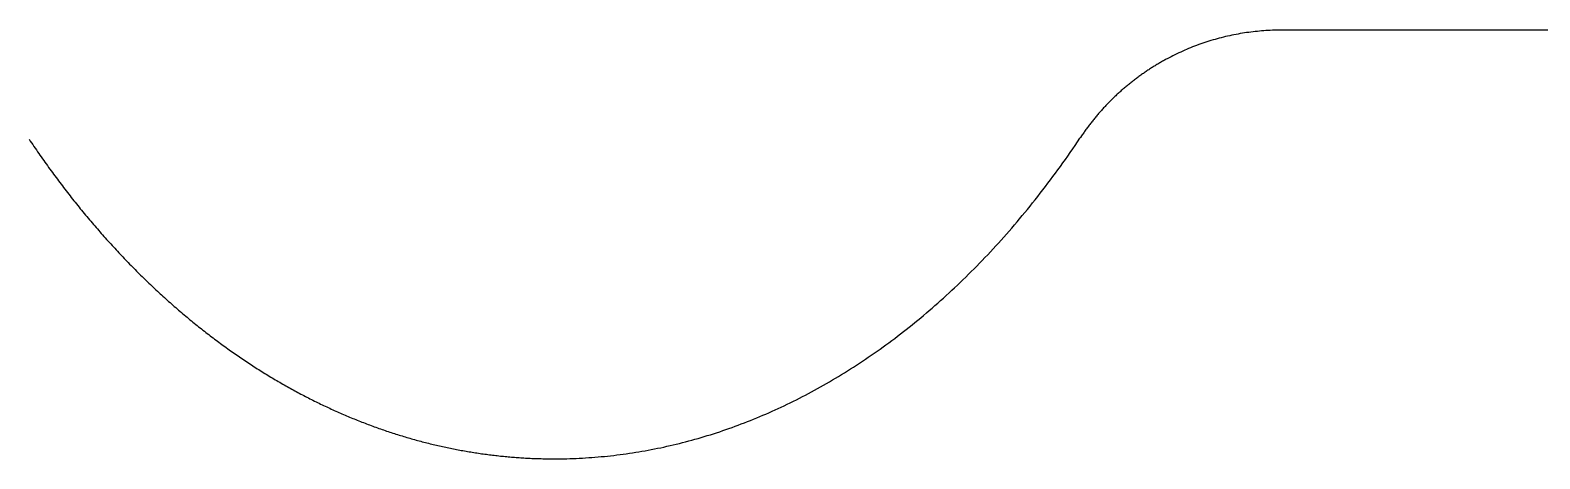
# Model space of a CAD drawing. Header units: millimetres. Extents: x -10 to 277, y -95 to 18.
# Drawn here: x 45.45 to 51.72, y 8.01 to 9.79 of the extents above; entities that cross this region are included whole.
import ezdxf

# ---------------------------------------------------------------- set-up
doc = ezdxf.new("R2010")
doc.units = ezdxf.units.MM
doc.header["$MEASUREMENT"] = 0
doc.layers.add('Edge.Cuts', color=53, linetype='CONTINUOUS')

msp = doc.modelspace()

# ---------------------------------------------------------------- linework, layer by layer
at = {"layer": 'Edge.Cuts', "linetype": 'Continuous'}
for p, q in [((50.437278, 9.773547), (50.428537, 9.771683)), ((50.446035, 9.775332), (50.437278, 9.773547)), ((50.454807, 9.777039), (50.446035, 9.775332)), ((50.463594, 9.778668), (50.454807, 9.777039)), ((50.472395, 9.780218), (50.463594, 9.778668)), ((50.48121, 9.781689), (50.472395, 9.780218)), ((50.490038, 9.783081), (50.48121, 9.781689)), ((50.498878, 9.784394), (50.490038, 9.783081)), ((50.507729, 9.785628), (50.498878, 9.784394)), ((50.516592, 9.786783), (50.507729, 9.785628)), ((50.525465, 9.787858), (50.516592, 9.786783)), ((50.534348, 9.788854), (50.525465, 9.787858)), ((50.543241, 9.789771), (50.534348, 9.788854)), ((50.552142, 9.790609), (50.543241, 9.789771)), ((50.561051, 9.791366), (50.552142, 9.790609)), ((50.569967, 9.792045), (50.561051, 9.791366)), ((50.578891, 9.792643), (50.569967, 9.792045)), ((50.58782, 9.793162), (50.578891, 9.792643)), ((50.596756, 9.793601), (50.58782, 9.793162)), ((50.605697, 9.793961), (50.596756, 9.793601)), ((50.614642, 9.79424), (50.605697, 9.793961)), ((50.623591, 9.79444), (50.614642, 9.79424)), ((50.632544, 9.79456), (50.623591, 9.79444)), ((50.6415, 9.7946), (50.632544, 9.79456)), ((53.225, 9.7946), (50.6415, 9.7946)), ((50.241672, 9.711216), (50.233487, 9.707602)), ((50.249889, 9.714756), (50.241672, 9.711216)), ((50.258136, 9.718222), (50.249889, 9.714756)), ((50.266414, 9.721615), (50.258136, 9.718222)), ((50.274721, 9.724933), (50.266414, 9.721615)), ((50.283057, 9.728176), (50.274721, 9.724933)), ((50.291422, 9.731345), (50.283057, 9.728176)), ((50.299814, 9.734439), (50.291422, 9.731345)), ((50.308233, 9.737457), (50.299814, 9.734439)), ((50.316678, 9.7404), (50.308233, 9.737457)), ((50.325148, 9.743267), (50.316678, 9.7404)), ((50.333644, 9.746058), (50.325148, 9.743267)), ((50.342163, 9.748772), (50.333644, 9.746058)), ((50.350706, 9.75141), (50.342163, 9.748772)), ((50.359272, 9.753972), (50.350706, 9.75141)), ((50.36786, 9.756457), (50.359272, 9.753972)), ((50.376469, 9.758865), (50.36786, 9.756457)), ((50.385099, 9.761195), (50.376469, 9.758865)), ((50.393749, 9.763448), (50.385099, 9.761195)), ((50.402419, 9.765624), (50.393749, 9.763448)), ((50.411107, 9.767721), (50.402419, 9.765624)), ((50.419813, 9.769741), (50.411107, 9.767721)), ((50.428537, 9.771683), (50.419813, 9.769741)), ((50.122601, 9.649476), (50.118781, 9.647146)), ((50.126431, 9.651789), (50.122601, 9.649476)), ((50.130272, 9.654084), (50.126431, 9.651789)), ((50.134123, 9.656362), (50.130272, 9.654084)), ((50.137984, 9.658623), (50.134123, 9.656362)), ((50.141855, 9.660867), (50.137984, 9.658623)), ((50.145736, 9.663093), (50.141855, 9.660867)), ((50.149628, 9.665302), (50.145736, 9.663093)), ((50.153529, 9.667494), (50.149628, 9.665302)), ((50.157439, 9.669668), (50.153529, 9.667494)), ((50.16136, 9.671825), (50.157439, 9.669668)), ((50.16529, 9.673964), (50.16136, 9.671825)), ((50.169229, 9.676085), (50.16529, 9.673964)), ((50.177137, 9.680275), (50.169229, 9.676085)), ((50.185081, 9.684395), (50.177137, 9.680275)), ((50.193062, 9.688443), (50.185081, 9.684395)), ((50.201078, 9.692419), (50.193062, 9.688443)), ((50.209129, 9.696323), (50.201078, 9.692419)), ((50.217215, 9.700156), (50.209129, 9.696323)), ((50.225335, 9.703915), (50.217215, 9.700156)), ((50.233487, 9.707602), (50.225335, 9.703915)), ((50.030424, 9.586241), (50.026889, 9.5835)), ((50.033971, 9.588965), (50.030424, 9.586241)), ((50.03753, 9.591674), (50.033971, 9.588965)), ((50.041102, 9.594366), (50.03753, 9.591674)), ((50.044685, 9.597043), (50.041102, 9.594366)), ((50.048281, 9.599704), (50.044685, 9.597043)), ((50.051889, 9.602349), (50.048281, 9.599704)), ((50.055508, 9.604977), (50.051889, 9.602349)), ((50.059139, 9.607589), (50.055508, 9.604977)), ((50.062782, 9.610185), (50.059139, 9.607589)), ((50.066437, 9.612766), (50.062782, 9.610185)), ((50.070103, 9.615329), (50.066437, 9.612766)), ((50.073781, 9.617876), (50.070103, 9.615329)), ((50.077469, 9.620407), (50.073781, 9.617876)), ((50.08117, 9.622921), (50.077469, 9.620407)), ((50.084882, 9.625419), (50.08117, 9.622921)), ((50.088605, 9.6279), (50.084882, 9.625419)), ((50.092338, 9.630365), (50.088605, 9.6279)), ((50.096083, 9.632813), (50.092338, 9.630365)), ((50.099839, 9.635244), (50.096083, 9.632813)), ((50.103606, 9.637658), (50.099839, 9.635244)), ((50.107384, 9.640055), (50.103606, 9.637658)), ((50.111172, 9.642436), (50.107384, 9.640055)), ((50.114971, 9.6448), (50.111172, 9.642436)), ((50.118781, 9.647146), (50.114971, 9.6448)), ((49.95888, 9.525469), (49.95562, 9.522411)), ((49.962155, 9.528514), (49.95888, 9.525469)), ((49.965443, 9.531542), (49.962155, 9.528514)), ((49.968745, 9.534558), (49.965443, 9.531542)), ((49.97206, 9.537557), (49.968745, 9.534558)), ((49.975389, 9.540542), (49.97206, 9.537557)), ((49.978731, 9.543512), (49.975389, 9.540542)), ((49.982086, 9.546468), (49.978731, 9.543512)), ((49.985455, 9.549408), (49.982086, 9.546468)), ((49.988837, 9.552333), (49.985455, 9.549408)), ((49.992232, 9.555243), (49.988837, 9.552333)), ((49.99564, 9.558138), (49.992232, 9.555243)), ((49.999061, 9.561018), (49.99564, 9.558138)), ((50.002495, 9.563882), (49.999061, 9.561018)), ((50.005942, 9.566731), (50.002495, 9.563882)), ((50.009401, 9.569565), (50.005942, 9.566731)), ((50.012873, 9.572383), (50.009401, 9.569565)), ((50.016359, 9.575186), (50.012873, 9.572383)), ((50.019856, 9.577973), (50.016359, 9.575186)), ((50.023366, 9.580745), (50.019856, 9.577973)), ((50.026889, 9.5835), (50.023366, 9.580745)), ((49.896345, 9.461604), (49.893371, 9.458267)), ((49.899335, 9.464929), (49.896345, 9.461604)), ((49.902339, 9.46824), (49.899335, 9.464929)), ((49.905358, 9.471538), (49.902339, 9.46824)), ((49.908391, 9.474821), (49.905358, 9.471538)), ((49.91144, 9.478092), (49.908391, 9.474821)), ((49.914502, 9.481348), (49.91144, 9.478092)), ((49.91758, 9.484592), (49.914502, 9.481348)), ((49.920671, 9.48782), (49.91758, 9.484592)), ((49.923778, 9.491036), (49.920671, 9.48782)), ((49.926898, 9.494237), (49.923778, 9.491036)), ((49.930033, 9.497424), (49.926898, 9.494237)), ((49.933182, 9.500597), (49.930033, 9.497424)), ((49.936346, 9.503757), (49.933182, 9.500597)), ((49.939522, 9.506901), (49.936346, 9.503757)), ((49.942714, 9.510032), (49.939522, 9.506901)), ((49.945919, 9.513148), (49.942714, 9.510032)), ((49.949139, 9.51625), (49.945919, 9.513148)), ((49.952372, 9.519338), (49.949139, 9.51625)), ((49.95562, 9.522411), (49.952372, 9.519338)), ((49.845126, 9.399523), (49.842428, 9.395954)), ((49.847841, 9.403081), (49.845126, 9.399523)), ((49.850571, 9.406625), (49.847841, 9.403081)), ((49.853317, 9.410158), (49.850571, 9.406625)), ((49.856078, 9.413677), (49.853317, 9.410158)), ((49.858855, 9.417185), (49.856078, 9.413677)), ((49.861647, 9.420679), (49.858855, 9.417185)), ((49.864455, 9.424161), (49.861647, 9.420679)), ((49.867277, 9.427629), (49.864455, 9.424161)), ((49.870116, 9.431086), (49.867277, 9.427629)), ((49.87297, 9.434529), (49.870116, 9.431086)), ((49.875839, 9.43796), (49.87297, 9.434529)), ((49.878723, 9.441377), (49.875839, 9.43796)), ((49.881623, 9.444781), (49.878723, 9.441377)), ((49.884537, 9.448172), (49.881623, 9.444781)), ((49.887467, 9.45155), (49.884537, 9.448172)), ((49.890411, 9.454915), (49.887467, 9.45155)), ((49.893371, 9.458267), (49.890411, 9.454915)), ((45.445876, 9.341445), (45.450863, 9.334008)), ((49.796965, 9.33078), (49.806933, 9.345649)), ((49.806933, 9.345649), (49.8091, 9.3489)), ((49.813795, 9.355886), (49.8091, 9.3489)), ((49.816318, 9.359589), (49.813795, 9.355886)), ((49.818856, 9.363278), (49.816318, 9.359589)), ((49.821412, 9.366958), (49.818856, 9.363278)), ((49.823982, 9.370624), (49.821412, 9.366958)), ((49.82657, 9.374279), (49.823982, 9.370624)), ((49.829173, 9.377921), (49.82657, 9.374279)), ((49.831792, 9.381553), (49.829173, 9.377921)), ((49.834427, 9.38517), (49.831792, 9.381553)), ((49.837079, 9.388778), (49.834427, 9.38517)), ((49.839745, 9.392371), (49.837079, 9.388778)), ((49.842428, 9.395954), (49.839745, 9.392371)), ((45.450863, 9.334008), (45.455859, 9.326593)), ((45.455859, 9.326593), (45.460867, 9.319197)), ((45.460867, 9.319197), (45.465885, 9.311823)), ((45.465885, 9.311823), (45.470913, 9.304467)), ((45.470913, 9.304467), (45.475952, 9.297133)), ((45.475952, 9.297133), (45.481001, 9.289819)), ((45.481001, 9.289819), (45.48606, 9.282526)), ((45.48606, 9.282526), (45.491129, 9.275252)), ((45.491129, 9.275252), (45.496209, 9.267999)), ((49.756678, 9.272116), (49.766811, 9.28666)), ((49.766811, 9.28666), (49.776904, 9.301285)), ((49.776904, 9.301285), (49.786955, 9.315992)), ((49.786955, 9.315992), (49.796965, 9.33078)), ((45.496209, 9.267999), (45.501299, 9.260766)), ((45.501299, 9.260766), (45.506398, 9.253555)), ((45.506398, 9.253555), (45.511508, 9.246362)), ((45.511508, 9.246362), (45.516627, 9.239192)), ((45.516627, 9.239192), (45.521758, 9.23204)), ((45.521758, 9.23204), (45.526897, 9.22491)), ((45.526897, 9.22491), (45.532047, 9.2178)), ((45.532047, 9.2178), (45.537206, 9.210711)), ((45.537206, 9.210711), (45.542375, 9.203642)), ((49.70541, 9.200623), (49.715742, 9.214758)), ((49.715742, 9.214758), (49.726036, 9.228974)), ((49.726036, 9.228974), (49.73629, 9.243273)), ((49.73629, 9.243273), (49.746504, 9.257654)), ((49.746504, 9.257654), (49.756678, 9.272116)), ((45.542375, 9.203642), (45.547554, 9.196594)), ((45.547554, 9.196594), (45.552743, 9.189566)), ((45.552743, 9.189566), (45.55794, 9.18256)), ((45.55794, 9.18256), (45.563149, 9.175572)), ((45.563149, 9.175572), (45.568366, 9.168607)), ((45.568366, 9.168607), (45.573593, 9.161661)), ((45.573593, 9.161661), (45.578829, 9.154737)), ((45.578829, 9.154737), (45.584076, 9.147833)), ((45.584076, 9.147833), (45.58933, 9.14095)), ((49.663694, 9.144908), (49.67418, 9.158713)), ((49.67418, 9.158713), (49.684628, 9.1726)), ((49.684628, 9.1726), (49.695038, 9.186571)), ((49.695038, 9.186571), (49.70541, 9.200623)), ((45.58933, 9.14095), (45.594596, 9.134087)), ((45.594596, 9.134087), (45.599869, 9.127245)), ((45.599869, 9.127245), (45.605153, 9.120423)), ((45.605153, 9.120423), (45.610445, 9.113623)), ((45.610445, 9.113623), (45.615748, 9.106843)), ((45.615748, 9.106843), (45.621058, 9.100085)), ((45.621058, 9.100085), (45.626379, 9.093345)), ((45.626379, 9.093345), (45.631707, 9.086629)), ((45.631707, 9.086629), (45.637046, 9.079931)), ((49.610709, 9.077124), (49.621379, 9.090515)), ((49.621379, 9.090515), (49.632013, 9.103989)), ((49.632013, 9.103989), (49.64261, 9.117546)), ((49.64261, 9.117546), (49.653171, 9.131185)), ((49.653171, 9.131185), (49.663694, 9.144908)), ((45.637046, 9.079931), (45.642393, 9.073256)), ((45.642393, 9.073256), (45.64775, 9.0666)), ((45.64775, 9.0666), (45.653114, 9.059966)), ((45.653114, 9.059966), (45.658489, 9.053352)), ((45.658489, 9.053352), (45.663871, 9.04676)), ((45.663871, 9.04676), (45.669263, 9.040187)), ((45.669263, 9.040187), (45.674663, 9.033637)), ((45.674663, 9.033637), (45.680073, 9.027106)), ((45.680073, 9.027106), (45.68549, 9.020597)), ((49.556827, 9.01142), (49.567673, 9.024394)), ((49.567673, 9.024394), (49.578485, 9.037451)), ((49.578485, 9.037451), (49.589262, 9.050592)), ((49.589262, 9.050592), (49.600003, 9.063817)), ((49.600003, 9.063817), (49.610709, 9.077124)), ((45.68549, 9.020597), (45.690917, 9.014108)), ((45.690917, 9.014108), (45.696351, 9.007642)), ((45.696351, 9.007642), (45.701795, 9.001194)), ((45.701795, 9.001194), (45.707247, 8.994769)), ((45.707247, 8.994769), (45.712708, 8.988364)), ((45.712708, 8.988364), (45.718176, 8.981981)), ((45.718176, 8.981981), (45.723654, 8.975617)), ((45.723654, 8.975617), (45.729139, 8.969276)), ((45.729139, 8.969276), (45.734633, 8.962954)), ((45.734633, 8.962954), (45.740135, 8.956655)), ((49.502091, 8.947806), (49.513105, 8.960361)), ((49.513105, 8.960361), (49.524086, 8.973)), ((49.524086, 8.973), (49.535033, 8.985723)), ((49.535033, 8.985723), (49.545947, 8.99853)), ((49.545947, 8.99853), (49.556827, 9.01142)), ((45.740135, 8.956655), (45.745646, 8.950376)), ((45.745646, 8.950376), (45.751164, 8.944119)), ((45.751164, 8.944119), (45.756691, 8.937881)), ((45.756691, 8.937881), (45.762225, 8.931666)), ((45.762225, 8.931666), (45.767769, 8.92547)), ((45.767769, 8.92547), (45.773319, 8.919297)), ((45.773319, 8.919297), (45.778879, 8.913144)), ((45.778879, 8.913144), (45.784445, 8.907013)), ((45.784445, 8.907013), (45.79002, 8.900901)), ((45.79002, 8.900901), (45.795602, 8.894812)), ((49.446541, 8.886292), (49.457714, 8.898426)), ((49.457714, 8.898426), (49.468856, 8.910645)), ((49.468856, 8.910645), (49.479966, 8.922948)), ((49.479966, 8.922948), (49.491045, 8.935335)), ((49.491045, 8.935335), (49.502091, 8.947806)), ((45.795602, 8.894812), (45.801193, 8.888743)), ((45.801193, 8.888743), (45.80679, 8.882697)), ((45.80679, 8.882697), (45.812397, 8.876669)), ((45.812397, 8.876669), (45.81801, 8.870665)), ((45.81801, 8.870665), (45.823631, 8.86468)), ((45.823631, 8.86468), (45.829259, 8.858718)), ((45.829259, 8.858718), (45.834896, 8.852775)), ((45.834896, 8.852775), (45.84054, 8.846855)), ((45.84054, 8.846855), (45.846192, 8.840955)), ((45.846192, 8.840955), (45.85185, 8.835077)), ((45.85185, 8.835077), (45.857517, 8.829219)), ((49.390218, 8.826886), (49.401543, 8.838598)), ((49.401543, 8.838598), (49.412838, 8.850395)), ((49.412838, 8.850395), (49.424103, 8.862276)), ((49.424103, 8.862276), (49.435337, 8.874242)), ((49.435337, 8.874242), (49.446541, 8.886292)), ((45.857517, 8.829219), (45.863189, 8.823384)), ((45.863189, 8.823384), (45.868871, 8.817568)), ((45.868871, 8.817568), (45.874558, 8.811775)), ((45.874558, 8.811775), (45.880254, 8.806001)), ((45.880254, 8.806001), (45.885956, 8.800251)), ((45.885956, 8.800251), (45.891667, 8.79452)), ((45.891667, 8.79452), (45.897383, 8.788811)), ((45.897383, 8.788811), (45.903107, 8.783122)), ((45.903107, 8.783122), (45.908838, 8.777457)), ((45.908838, 8.777457), (45.914576, 8.77181)), ((45.914576, 8.77181), (45.92032, 8.766187)), ((49.333163, 8.769594), (49.344631, 8.780883)), ((49.344631, 8.780883), (49.356071, 8.792256)), ((49.356071, 8.792256), (49.367482, 8.803715)), ((49.367482, 8.803715), (49.378865, 8.815258)), ((49.378865, 8.815258), (49.390218, 8.826886)), ((45.92032, 8.766187), (45.926073, 8.760583)), ((45.926073, 8.760583), (45.931831, 8.755002)), ((45.931831, 8.755002), (45.937597, 8.74944)), ((45.937597, 8.74944), (45.943369, 8.743901)), ((45.943369, 8.743901), (45.949149, 8.738382)), ((45.949149, 8.738382), (45.954934, 8.732886)), ((45.954934, 8.732886), (45.960727, 8.72741)), ((45.960727, 8.72741), (45.966526, 8.721956)), ((45.966526, 8.721956), (45.972332, 8.716522)), ((45.972332, 8.716522), (45.978144, 8.711111)), ((45.978144, 8.711111), (45.983964, 8.705719)), ((49.263786, 8.703642), (49.275415, 8.714421)), ((49.275415, 8.714421), (49.287018, 8.725286)), ((49.287018, 8.725286), (49.298595, 8.736236)), ((49.298595, 8.736236), (49.310145, 8.74727)), ((49.310145, 8.74727), (49.321668, 8.75839)), ((49.321668, 8.75839), (49.333163, 8.769594)), ((45.983964, 8.705719), (45.989788, 8.70035)), ((45.989788, 8.70035), (45.995621, 8.695001)), ((45.995621, 8.695001), (46.001458, 8.689675)), ((46.001458, 8.689675), (46.007304, 8.684368)), ((46.007304, 8.684368), (46.013154, 8.679085)), ((46.013154, 8.679085), (46.019012, 8.67382)), ((46.019012, 8.67382), (46.024875, 8.668579)), ((46.024875, 8.668579), (46.030746, 8.663358)), ((46.030746, 8.663358), (46.036621, 8.658159)), ((46.036621, 8.658159), (46.042504, 8.65298)), ((46.042504, 8.65298), (46.048391, 8.647824)), ((46.048391, 8.647824), (46.054286, 8.642688)), ((49.193479, 8.640747), (49.205259, 8.651017)), ((49.205259, 8.651017), (49.217014, 8.661372)), ((49.217014, 8.661372), (49.228745, 8.671812)), ((49.228745, 8.671812), (49.24045, 8.682337)), ((49.24045, 8.682337), (49.252131, 8.692947)), ((49.252131, 8.692947), (49.263786, 8.703642)), ((46.054286, 8.642688), (46.060185, 8.637574)), ((46.060185, 8.637574), (46.066093, 8.63248)), ((46.066093, 8.63248), (46.072004, 8.627409)), ((46.072004, 8.627409), (46.077923, 8.622358)), ((46.077923, 8.622358), (46.083846, 8.617329)), ((46.083846, 8.617329), (46.089777, 8.61232)), ((46.089777, 8.61232), (46.095712, 8.607334)), ((46.095712, 8.607334), (46.101654, 8.602368)), ((46.101654, 8.602368), (46.1076, 8.597425)), ((46.1076, 8.597425), (46.113554, 8.592501)), ((46.113554, 8.592501), (46.119512, 8.5876)), ((46.119512, 8.5876), (46.125477, 8.582719)), ((49.122308, 8.580913), (49.134227, 8.590673)), ((49.134227, 8.590673), (49.146124, 8.600518)), ((49.146124, 8.600518), (49.157997, 8.610448)), ((49.157997, 8.610448), (49.169848, 8.620462)), ((49.169848, 8.620462), (49.181675, 8.630562)), ((49.181675, 8.630562), (49.193479, 8.640747)), ((46.125477, 8.582719), (46.131446, 8.577861)), ((46.131446, 8.577861), (46.137422, 8.573022)), ((46.137422, 8.573022), (46.143402, 8.568207)), ((46.143402, 8.568207), (46.149389, 8.563411)), ((46.149389, 8.563411), (46.155379, 8.558638)), ((46.155379, 8.558638), (46.161378, 8.553884)), ((46.161378, 8.553884), (46.167379, 8.549153)), ((46.167379, 8.549153), (46.173388, 8.544443)), ((46.173388, 8.544443), (46.1794, 8.539754)), ((46.1794, 8.539754), (46.185419, 8.535086)), ((46.185419, 8.535086), (46.191442, 8.530441)), ((46.191442, 8.530441), (46.197471, 8.525815)), ((46.197471, 8.525815), (46.203504, 8.521212)), ((46.203504, 8.521212), (46.209544, 8.516628)), ((49.038269, 8.514975), (49.050338, 8.52414)), ((49.050338, 8.52414), (49.062386, 8.53339)), ((49.062386, 8.53339), (49.074413, 8.542725)), ((49.074413, 8.542725), (49.086419, 8.552144)), ((49.086419, 8.552144), (49.098404, 8.561649)), ((49.098404, 8.561649), (49.110367, 8.571239)), ((49.110367, 8.571239), (49.122308, 8.580913)), ((46.209544, 8.516628), (46.215587, 8.512068)), ((46.215587, 8.512068), (46.221637, 8.507527)), ((46.221637, 8.507527), (46.22769, 8.503009)), ((46.22769, 8.503009), (46.23375, 8.498511)), ((46.23375, 8.498511), (46.239813, 8.494035)), ((46.239813, 8.494035), (46.245883, 8.48958)), ((46.245883, 8.48958), (46.251956, 8.485146)), ((46.251956, 8.485146), (46.258035, 8.480733)), ((46.258035, 8.480733), (46.264118, 8.476343)), ((46.264118, 8.476343), (46.270207, 8.471972)), ((46.270207, 8.471972), (46.276299, 8.467624)), ((46.276299, 8.467624), (46.282397, 8.463295)), ((46.282397, 8.463295), (46.288498, 8.45899)), ((46.288498, 8.45899), (46.294606, 8.454704)), ((48.953241, 8.453199), (48.965445, 8.46177)), ((48.965445, 8.46177), (48.977631, 8.470425)), ((48.977631, 8.470425), (48.989797, 8.479166)), ((48.989797, 8.479166), (49.001944, 8.487991)), ((49.001944, 8.487991), (49.014072, 8.496901)), ((49.014072, 8.496901), (49.026181, 8.505896)), ((49.026181, 8.505896), (49.038269, 8.514975)), ((46.294606, 8.454704), (46.300717, 8.450441)), ((46.300717, 8.450441), (46.306834, 8.446197)), ((46.306834, 8.446197), (46.312953, 8.441976)), ((46.312953, 8.441976), (46.319079, 8.437775)), ((46.319079, 8.437775), (46.325207, 8.433597)), ((46.325207, 8.433597), (46.331342, 8.429438)), ((46.331342, 8.429438), (46.337479, 8.425302)), ((46.337479, 8.425302), (46.343623, 8.421186)), ((46.343623, 8.421186), (46.349769, 8.417092)), ((46.349769, 8.417092), (46.355921, 8.413018)), ((46.355921, 8.413018), (46.362075, 8.408967)), ((46.362075, 8.408967), (46.368236, 8.404936)), ((46.368236, 8.404936), (46.374399, 8.400927)), ((46.374399, 8.400927), (46.380568, 8.396937)), ((46.380568, 8.396937), (46.386739, 8.392971)), ((48.854976, 8.387683), (48.867319, 8.395576)), ((48.867319, 8.395576), (48.879645, 8.403554)), ((48.879645, 8.403554), (48.891954, 8.411617)), ((48.891954, 8.411617), (48.904246, 8.419764)), ((48.904246, 8.419764), (48.916522, 8.427996)), ((48.916522, 8.427996), (48.928779, 8.436312)), ((48.928779, 8.436312), (48.941019, 8.444713)), ((48.941019, 8.444713), (48.953241, 8.453199)), ((46.386739, 8.392971), (46.392916, 8.389024)), ((46.392916, 8.389024), (46.399095, 8.385099)), ((46.399095, 8.385099), (46.405281, 8.381195)), ((46.405281, 8.381195), (46.411468, 8.377313)), ((46.411468, 8.377313), (46.417661, 8.37345)), ((46.417661, 8.37345), (46.423856, 8.36961)), ((46.423856, 8.36961), (46.430057, 8.36579)), ((46.430057, 8.36579), (46.43626, 8.361993)), ((46.43626, 8.361993), (46.442469, 8.358215)), ((46.442469, 8.358215), (46.44868, 8.354459)), ((46.44868, 8.354459), (46.454896, 8.350724)), ((46.454896, 8.350724), (46.461114, 8.34701)), ((46.461114, 8.34701), (46.467338, 8.343317)), ((46.467338, 8.343317), (46.473563, 8.339646)), ((46.473563, 8.339646), (46.479795, 8.335994)), ((46.479795, 8.335994), (46.486027, 8.332365)), ((48.755676, 8.327571), (48.768141, 8.33479)), ((48.768141, 8.33479), (48.780591, 8.342093)), ((48.780591, 8.342093), (48.793027, 8.349481)), ((48.793027, 8.349481), (48.805447, 8.356952)), ((48.805447, 8.356952), (48.817853, 8.364508)), ((48.817853, 8.364508), (48.830243, 8.372149)), ((48.830243, 8.372149), (48.842618, 8.379873)), ((48.842618, 8.379873), (48.854976, 8.387683)), ((46.486027, 8.332365), (46.492266, 8.328756)), ((46.492266, 8.328756), (46.498506, 8.325169)), ((46.498506, 8.325169), (46.504751, 8.321602)), ((46.504751, 8.321602), (46.510998, 8.318057)), ((46.510998, 8.318057), (46.517251, 8.314532)), ((46.517251, 8.314532), (46.523504, 8.31103)), ((46.523504, 8.31103), (46.529764, 8.307547)), ((46.529764, 8.307547), (46.536024, 8.304086)), ((46.536024, 8.304086), (46.542291, 8.300645)), ((46.542291, 8.300645), (46.548558, 8.297226)), ((46.548558, 8.297226), (46.554831, 8.293827)), ((46.554831, 8.293827), (46.561104, 8.29045)), ((46.561104, 8.29045), (46.567384, 8.287093)), ((46.567384, 8.287093), (46.573664, 8.283758)), ((46.573664, 8.283758), (46.57995, 8.280443)), ((46.57995, 8.280443), (46.586236, 8.27715)), ((46.586236, 8.27715), (46.592528, 8.273877)), ((46.592528, 8.273877), (46.598821, 8.270626)), ((46.598821, 8.270626), (46.605119, 8.267395)), ((48.642884, 8.266375), (48.655468, 8.272839)), ((48.655468, 8.272839), (48.66804, 8.279388)), ((48.66804, 8.279388), (48.680599, 8.286019)), ((48.680599, 8.286019), (48.693145, 8.292735)), ((48.693145, 8.292735), (48.705678, 8.299534)), ((48.705678, 8.299534), (48.718198, 8.306417)), ((48.718198, 8.306417), (48.730705, 8.313385)), ((48.730705, 8.313385), (48.743197, 8.320436)), ((48.743197, 8.320436), (48.755676, 8.327571)), ((46.605119, 8.267395), (46.611418, 8.264185)), ((46.611418, 8.264185), (46.617722, 8.260996)), ((46.617722, 8.260996), (46.624027, 8.257828)), ((46.624027, 8.257828), (46.630337, 8.254681)), ((46.630337, 8.254681), (46.636648, 8.251555)), ((46.636648, 8.251555), (46.642964, 8.248449)), ((46.642964, 8.248449), (46.649281, 8.245365)), ((46.649281, 8.245365), (46.655602, 8.242301)), ((46.655602, 8.242301), (46.661925, 8.239259)), ((46.661925, 8.239259), (46.668252, 8.236237)), ((46.668252, 8.236237), (46.67458, 8.233236)), ((46.67458, 8.233236), (46.680913, 8.230256)), ((46.680913, 8.230256), (46.687246, 8.227297)), ((46.687246, 8.227297), (46.693584, 8.224358)), ((46.693584, 8.224358), (46.699923, 8.22144)), ((46.699923, 8.22144), (46.706266, 8.218543)), ((46.706266, 8.218543), (46.71261, 8.215667)), ((46.71261, 8.215667), (46.718959, 8.212812)), ((46.718959, 8.212812), (46.725308, 8.209978)), ((46.725308, 8.209978), (46.731662, 8.207163)), ((48.516413, 8.206315), (48.529109, 8.211947)), ((48.529109, 8.211947), (48.541794, 8.217662)), ((48.541794, 8.217662), (48.554469, 8.223459)), ((48.554469, 8.223459), (48.567133, 8.22934)), ((48.567133, 8.22934), (48.579787, 8.235304)), ((48.579787, 8.235304), (48.592429, 8.241352)), ((48.592429, 8.241352), (48.60506, 8.247482)), ((48.60506, 8.247482), (48.61768, 8.253696)), ((48.61768, 8.253696), (48.630288, 8.259994)), ((48.630288, 8.259994), (48.642884, 8.266375)), ((46.731662, 8.207163), (46.738016, 8.204371)), ((46.738016, 8.204371), (46.744375, 8.201598)), ((46.744375, 8.201598), (46.750734, 8.198847)), ((46.750734, 8.198847), (46.757098, 8.196116)), ((46.757098, 8.196116), (46.763462, 8.193406)), ((46.763462, 8.193406), (46.769831, 8.190717)), ((46.769831, 8.190717), (46.776199, 8.188048)), ((46.776199, 8.188048), (46.782573, 8.1854)), ((46.782573, 8.1854), (46.788946, 8.182773)), ((46.788946, 8.182773), (46.795324, 8.180166)), ((46.795324, 8.180166), (46.801702, 8.177581)), ((46.801702, 8.177581), (46.808085, 8.175016)), ((46.808085, 8.175016), (46.814467, 8.172472)), ((46.814467, 8.172472), (46.820854, 8.169947)), ((46.820854, 8.169947), (46.827241, 8.167445)), ((46.827241, 8.167445), (46.833632, 8.164962)), ((46.833632, 8.164962), (46.840023, 8.1625)), ((46.840023, 8.1625), (46.846419, 8.160059)), ((46.846419, 8.160059), (46.852814, 8.157638)), ((46.852814, 8.157638), (46.859214, 8.155238)), ((46.859214, 8.155238), (46.865613, 8.152859)), ((46.865613, 8.152859), (46.872017, 8.1505)), ((46.872017, 8.1505), (46.87842, 8.148162)), ((46.87842, 8.148162), (46.884828, 8.145844)), ((46.884828, 8.145844), (46.891236, 8.143547)), ((48.350526, 8.140625), (48.363337, 8.145184)), ((48.363337, 8.145184), (48.376141, 8.149825)), ((48.376141, 8.149825), (48.388936, 8.154548)), ((48.388936, 8.154548), (48.401724, 8.159353)), ((48.401724, 8.159353), (48.414503, 8.164241)), ((48.414503, 8.164241), (48.427274, 8.169211)), ((48.427274, 8.169211), (48.440035, 8.174264)), ((48.440035, 8.174264), (48.452788, 8.179399)), ((48.452788, 8.179399), (48.465532, 8.184617)), ((48.465532, 8.184617), (48.478267, 8.189917)), ((48.478267, 8.189917), (48.490992, 8.1953)), ((48.490992, 8.1953), (48.503708, 8.200766)), ((48.503708, 8.200766), (48.516413, 8.206315)), ((46.891236, 8.143547), (46.897647, 8.14127)), ((46.897647, 8.14127), (46.904058, 8.139014)), ((46.904058, 8.139014), (46.910474, 8.136779)), ((46.910474, 8.136779), (46.916889, 8.134564)), ((46.916889, 8.134564), (46.923308, 8.132369)), ((46.923308, 8.132369), (46.929727, 8.130196)), ((46.929727, 8.130196), (46.936149, 8.128042)), ((46.936149, 8.128042), (46.942572, 8.125909)), ((46.942572, 8.125909), (46.948998, 8.123797)), ((46.948998, 8.123797), (46.955424, 8.121705)), ((46.955424, 8.121705), (46.961854, 8.119633)), ((46.961854, 8.119633), (46.968283, 8.117583)), ((46.968283, 8.117583), (46.974716, 8.115552)), ((46.974716, 8.115552), (46.981149, 8.113542)), ((46.981149, 8.113542), (46.987585, 8.111552)), ((46.987585, 8.111552), (46.994021, 8.109584)), ((46.994021, 8.109584), (47.000461, 8.107634)), ((47.000461, 8.107634), (47.0069, 8.105707)), ((47.0069, 8.105707), (47.013343, 8.103798)), ((47.013343, 8.103798), (47.019785, 8.101911)), ((47.019785, 8.101911), (47.026231, 8.100044)), ((47.026231, 8.100044), (47.032676, 8.098197)), ((47.032676, 8.098197), (47.039125, 8.096371)), ((47.039125, 8.096371), (47.045574, 8.094565)), ((47.045574, 8.094565), (47.052025, 8.092779)), ((47.052025, 8.092779), (47.058477, 8.091014)), ((47.058477, 8.091014), (47.064931, 8.089269)), ((47.064931, 8.089269), (47.071385, 8.087545)), ((47.071385, 8.087545), (47.077843, 8.085841)), ((47.077843, 8.085841), (47.0843, 8.084157)), ((47.0843, 8.084157), (47.09076, 8.082493)), ((47.09076, 8.082493), (47.097219, 8.08085)), ((48.14461, 8.078802), (48.157525, 8.082055)), ((48.157525, 8.082055), (48.170435, 8.085389)), ((48.170435, 8.085389), (48.183339, 8.088805)), ((48.183339, 8.088805), (48.196237, 8.092302)), ((48.196237, 8.092302), (48.20913, 8.09588)), ((48.20913, 8.09588), (48.222017, 8.09954)), ((48.222017, 8.09954), (48.234898, 8.103281)), ((48.234898, 8.103281), (48.247772, 8.107103)), ((48.247772, 8.107103), (48.26064, 8.111007)), ((48.26064, 8.111007), (48.273502, 8.114993)), ((48.273502, 8.114993), (48.286357, 8.119061)), ((48.286357, 8.119061), (48.299205, 8.12321)), ((48.299205, 8.12321), (48.312046, 8.127441)), ((48.312046, 8.127441), (48.32488, 8.131753)), ((48.32488, 8.131753), (48.337707, 8.136148)), ((48.337707, 8.136148), (48.350526, 8.140625)), ((47.097219, 8.08085), (47.103682, 8.079227)), ((47.103682, 8.079227), (47.110144, 8.077625)), ((47.110144, 8.077625), (47.11661, 8.076042)), ((47.11661, 8.076042), (47.123074, 8.074481)), ((47.123074, 8.074481), (47.129542, 8.072939)), ((47.129542, 8.072939), (47.136009, 8.071417)), ((47.136009, 8.071417), (47.14248, 8.069916)), ((47.14248, 8.069916), (47.148949, 8.068435)), ((47.148949, 8.068435), (47.155422, 8.066974)), ((47.155422, 8.066974), (47.161894, 8.065534)), ((47.161894, 8.065534), (47.168369, 8.064114)), ((47.168369, 8.064114), (47.174843, 8.062714)), ((47.174843, 8.062714), (47.18132, 8.061334)), ((47.18132, 8.061334), (47.187797, 8.059975)), ((47.187797, 8.059975), (47.194276, 8.058635)), ((47.194276, 8.058635), (47.200755, 8.057317)), ((47.200755, 8.057317), (47.207236, 8.056018)), ((47.207236, 8.056018), (47.213717, 8.054739)), ((47.213717, 8.054739), (47.2202, 8.05348)), ((47.2202, 8.05348), (47.226683, 8.052242)), ((47.226683, 8.052242), (47.233169, 8.051024)), ((47.233169, 8.051024), (47.239653, 8.049826)), ((47.239653, 8.049826), (47.246141, 8.048648)), ((47.246141, 8.048648), (47.252627, 8.047491)), ((47.252627, 8.047491), (47.259117, 8.046353)), ((47.259117, 8.046353), (47.265605, 8.045236)), ((47.265605, 8.045236), (47.272096, 8.044139)), ((47.272096, 8.044139), (47.278586, 8.043062)), ((47.278586, 8.043062), (47.285079, 8.042005)), ((47.285079, 8.042005), (47.291571, 8.040968)), ((47.291571, 8.040968), (47.298066, 8.039952)), ((47.298066, 8.039952), (47.304559, 8.038955)), ((47.304559, 8.038955), (47.311056, 8.037979)), ((47.311056, 8.037979), (47.317551, 8.037023)), ((47.317551, 8.037023), (47.324049, 8.036086)), ((47.324049, 8.036086), (47.330546, 8.035171)), ((47.330546, 8.035171), (47.337045, 8.034275)), ((47.337045, 8.034275), (47.343543, 8.033399)), ((47.343543, 8.033399), (47.350044, 8.032543)), ((47.350044, 8.032543), (47.356544, 8.031707)), ((47.356544, 8.031707), (47.363046, 8.030892)), ((47.363046, 8.030892), (47.369547, 8.030096)), ((47.369547, 8.030096), (47.376051, 8.029321)), ((47.376051, 8.029321), (47.382554, 8.028565)), ((47.382554, 8.028565), (47.389058, 8.02783)), ((47.389058, 8.02783), (47.395562, 8.027115)), ((47.395562, 8.027115), (47.402069, 8.02642)), ((47.402069, 8.02642), (47.408574, 8.025745)), ((47.408574, 8.025745), (47.415081, 8.025089)), ((47.415081, 8.025089), (47.421588, 8.024454)), ((47.421588, 8.024454), (47.428096, 8.023839)), ((47.428096, 8.023839), (47.434604, 8.023244)), ((47.434604, 8.023244), (47.441113, 8.022669)), ((47.441113, 8.022669), (47.447622, 8.022115)), ((47.447622, 8.022115), (47.454133, 8.02158)), ((47.454133, 8.02158), (47.460642, 8.021065)), ((47.460642, 8.021065), (47.467154, 8.02057)), ((47.467154, 8.02057), (47.473665, 8.020096)), ((47.473665, 8.020096), (47.480178, 8.019641)), ((47.480178, 8.019641), (47.48669, 8.019206)), ((47.755287, 8.018698), (47.768306, 8.019538)), ((47.768306, 8.019538), (47.781324, 8.020457)), ((47.781324, 8.020457), (47.79434, 8.021457)), ((47.79434, 8.021457), (47.807353, 8.022537)), ((47.807353, 8.022537), (47.820364, 8.023697)), ((47.820364, 8.023697), (47.833373, 8.024937)), ((47.833373, 8.024937), (47.84638, 8.026257)), ((47.84638, 8.026257), (47.859384, 8.027657)), ((47.859384, 8.027657), (47.872385, 8.029137)), ((47.872385, 8.029137), (47.885383, 8.030698)), ((47.885383, 8.030698), (47.898379, 8.032338)), ((47.898379, 8.032338), (47.911372, 8.034059)), ((47.911372, 8.034059), (47.924361, 8.03586)), ((47.924361, 8.03586), (47.937348, 8.037742)), ((47.937348, 8.037742), (47.950331, 8.039704)), ((47.950331, 8.039704), (47.963311, 8.041746)), ((47.963311, 8.041746), (47.976287, 8.043869)), ((47.976287, 8.043869), (47.98926, 8.046072)), ((47.98926, 8.046072), (48.002229, 8.048356)), ((48.002229, 8.048356), (48.015195, 8.05072)), ((48.015195, 8.05072), (48.028156, 8.053165)), ((48.028156, 8.053165), (48.041113, 8.05569)), ((48.041113, 8.05569), (48.054066, 8.058296)), ((48.054066, 8.058296), (48.067015, 8.060983)), ((48.067015, 8.060983), (48.079959, 8.06375)), ((48.079959, 8.06375), (48.092899, 8.066599)), ((48.092899, 8.066599), (48.105834, 8.069528)), ((48.105834, 8.069528), (48.118764, 8.072538)), ((48.118764, 8.072538), (48.13169, 8.075629)), ((48.13169, 8.075629), (48.14461, 8.078802)), ((47.48669, 8.019206), (47.493203, 8.018791)), ((47.493203, 8.018791), (47.499716, 8.018397)), ((47.499716, 8.018397), (47.50623, 8.018022)), ((47.50623, 8.018022), (47.512744, 8.017668)), ((47.512744, 8.017668), (47.519259, 8.017333)), ((47.519259, 8.017333), (47.525774, 8.017018)), ((47.525774, 8.017018), (47.53229, 8.016724)), ((47.53229, 8.016724), (47.538805, 8.016449)), ((47.538805, 8.016449), (47.545322, 8.016195)), ((47.545322, 8.016195), (47.551838, 8.01596)), ((47.551838, 8.01596), (47.558356, 8.015746)), ((47.558356, 8.015746), (47.564873, 8.015551)), ((47.564873, 8.015551), (47.571391, 8.015376)), ((47.571391, 8.015376), (47.577908, 8.015222)), ((47.577908, 8.015222), (47.584427, 8.015087)), ((47.584427, 8.015087), (47.590945, 8.014973)), ((47.590945, 8.014973), (47.597465, 8.014878)), ((47.597465, 8.014878), (47.603983, 8.014804)), ((47.603983, 8.014804), (47.610503, 8.014749)), ((47.610503, 8.014749), (47.617023, 8.014715)), ((47.617023, 8.014715), (47.623543, 8.0147)), ((47.623543, 8.0147), (47.625, 8.0147)), ((47.625, 8.0147), (47.638035, 8.01474)), ((47.638035, 8.01474), (47.651068, 8.01486)), ((47.651068, 8.01486), (47.664101, 8.01506)), ((47.664101, 8.01506), (47.677132, 8.01534)), ((47.677132, 8.01534), (47.690162, 8.0157)), ((47.690162, 8.0157), (47.70319, 8.016139)), ((47.70319, 8.016139), (47.716217, 8.016659)), ((47.716217, 8.016659), (47.729242, 8.017259)), ((47.729242, 8.017259), (47.742265, 8.017938)), ((47.742265, 8.017938), (47.755287, 8.018698))]:
    msp.add_line(p, q, dxfattribs=at)

doc.saveas('drawing.dxf')
